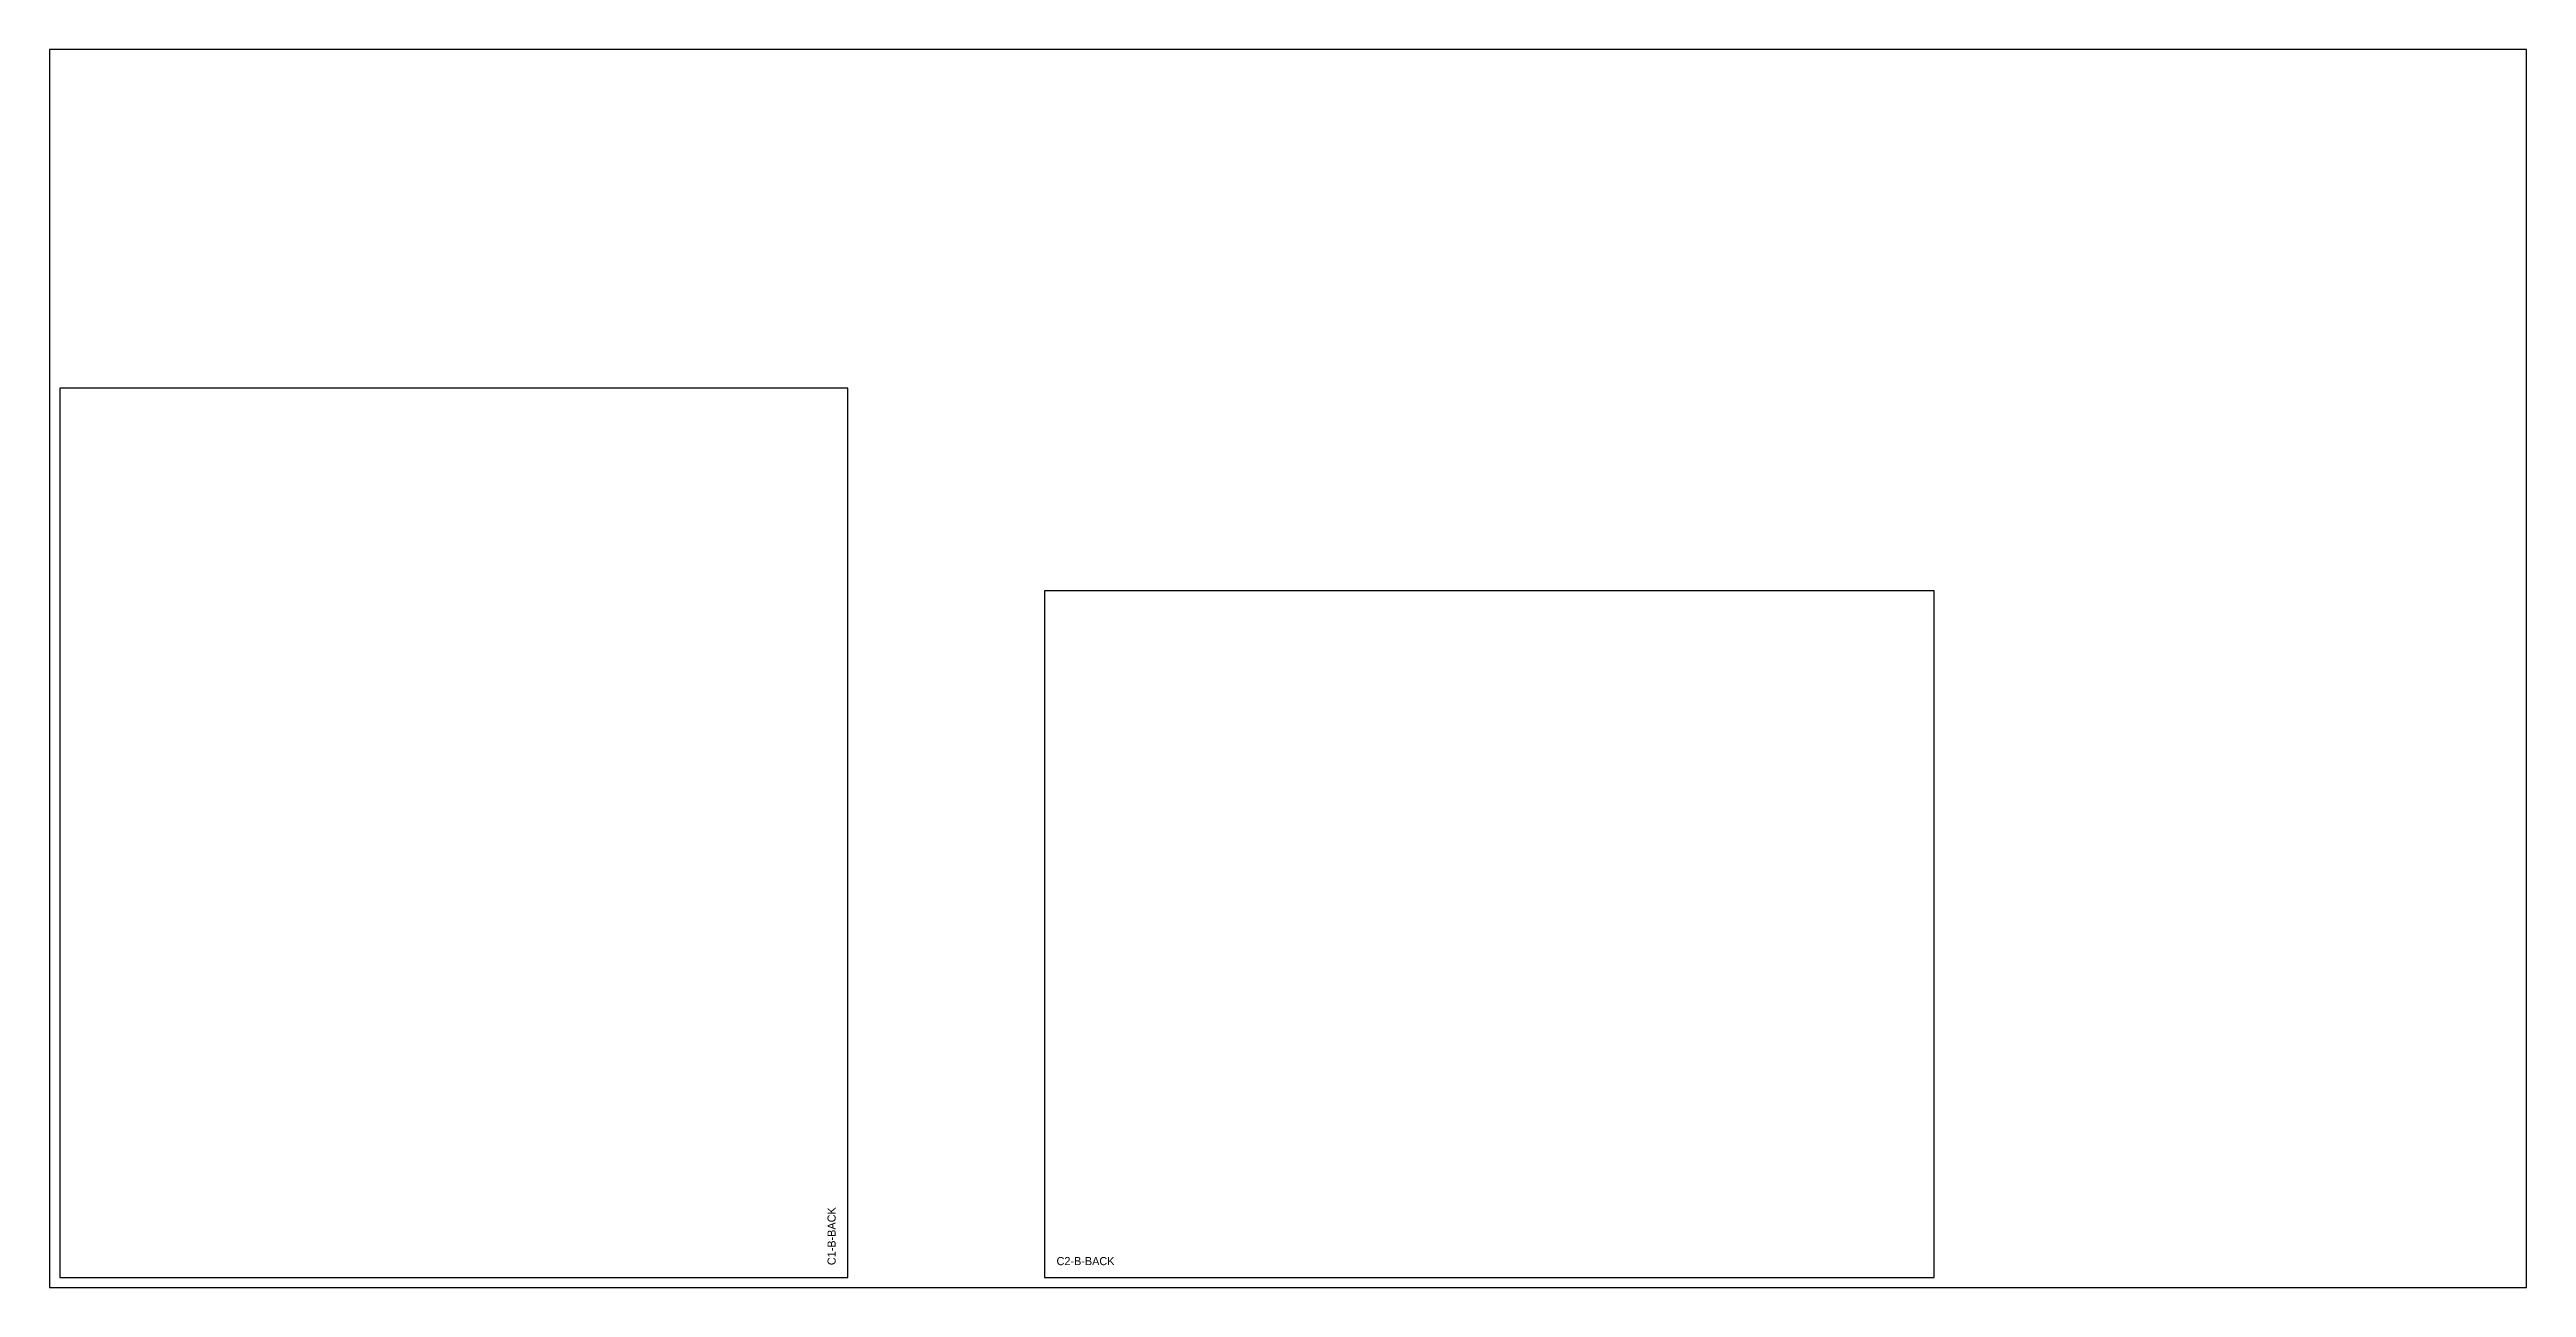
# Model space of a CAD drawing. Header units: millimetres. Extents: x 0 to 2440, y 0 to 1220.
import ezdxf

# ---------------------------------------------------------------- set-up
doc = ezdxf.new("R2010")
doc.units = ezdxf.units.MM
for name, color, linetype in [('LABEL', 8, 'CONTINUOUS'), ('OUTLINE', 7, 'CONTINUOUS'), ('SHEET', 8, 'CONTINUOUS')]:
    doc.layers.add(name, color=color, linetype=linetype)

msp = doc.modelspace()

# ---------------------------------------------------------------- linework, layer by layer
at = {"layer": 'OUTLINE'}
for points in [[(786.4, 10), (786.4, 886.4), (10, 886.4), (10, 10)], [(980, 10), (1856.4, 10), (1856.4, 686.4), (980, 686.4)]]:
    msp.add_lwpolyline(points, close=True, dxfattribs=at)
at = {"layer": 'SHEET'}
msp.add_lwpolyline([(0, 0), (2440, 0), (2440, 1220), (0, 1220)], close=True, dxfattribs=at)

# ---------------------------------------------------------------- texts
at = {"layer": 'LABEL'}
msp.add_text('C1-B-BACK', height=8, rotation=90, dxfattribs=at).set_placement((774.4, 22))
msp.add_text('C2-B-BACK', height=8, dxfattribs=at).set_placement((992, 22))

doc.saveas('drawing.dxf')
